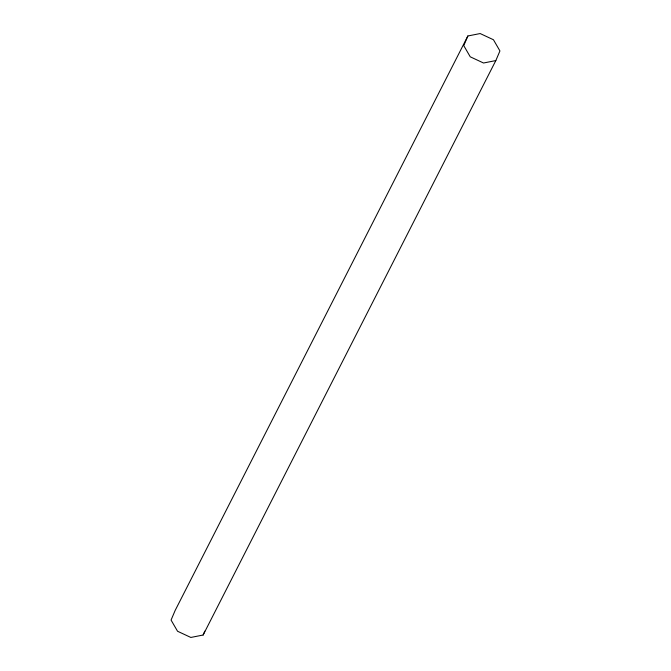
<?xml version="1.0" encoding="UTF-8"?>
<svg xmlns="http://www.w3.org/2000/svg" width="671" height="671" viewBox="0 0 671 671"><rect width="100%" height="100%" fill="white"/><g stroke="black" fill="none" stroke-linecap="round" stroke-linejoin="round"><path stroke-width="1.01" d="M203.137 635.018L495.827 60.575L499.937 50.937L493.445 39.748L480.159 33.55L467.863 35.982L175.173 610.425L171.063 620.063L177.555 631.252L190.841 637.45L203.137 635.018L204.781 631.168M467.863 35.982L463.762 45.62L470.245 56.809L483.531 63.007L495.827 60.575"/></g></svg>
